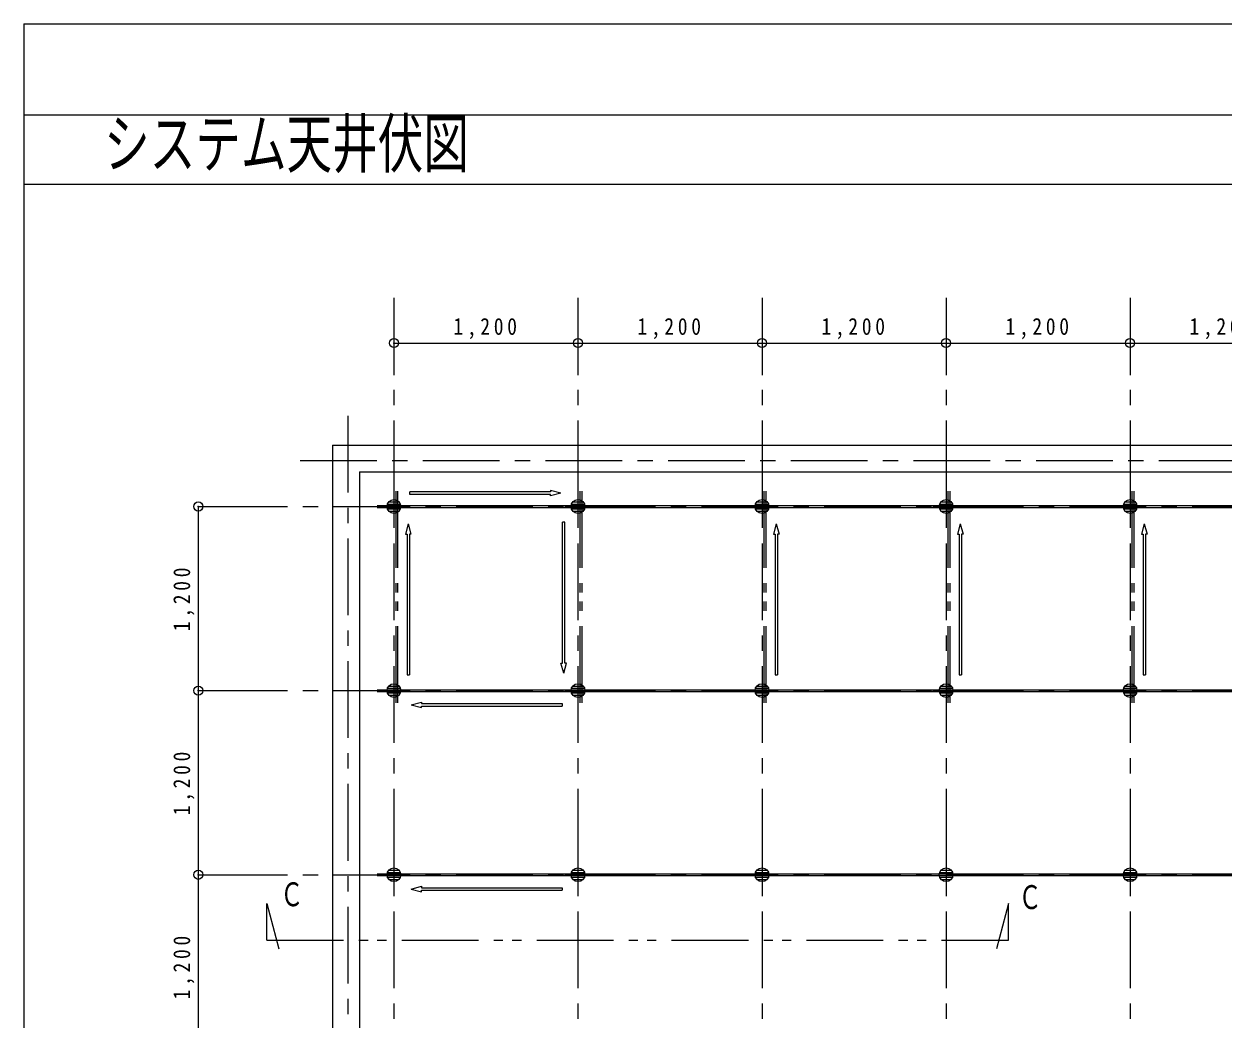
# Model space of a CAD drawing. Units: millimetres on the paper, enlarged 40 times, with parts at other scales. Extents: x -7707 to 7893, y -5335 to 5359.
# Drawn here: x -7707 to -4579, y 2765 to 5359 of the extents above; entities that cross this region are included whole.
import ezdxf
from ezdxf.enums import TextEntityAlignment as Align

# ---------------------------------------------------------------- set-up
doc = ezdxf.new("R2010")
doc.units = ezdxf.units.MM
doc.header["$LTSCALE"] = 40
doc.header["$PDMODE"] = 32
doc.header["$PDSIZE"] = 24
doc.linetypes.add('CHAIN1', pattern=[8, 5, -1, 1, -1])
doc.linetypes.add('DOUBLE_CHAIN1', pattern=[8.8, 5, -1, 0.6, -0.6, 0.6, -1])
for name, color, linetype, lineweight in [('A-0_中心線', 4, 'CHAIN1', 9), ('A-1_吊り材', 7, 'Continuous', 18), ('A-2_メイン・クロス', 3, 'Continuous', 18), ('A-4_ブレース・補強材', 4, 'DOUBLE_CHAIN1', 9), ('A-5_寸法', 4, 'Continuous', 9), ('A-6_文字', 7, 'Continuous', 18), ('A-9_躯体他', 4, 'Continuous', 9), ('F-2_メイン・クロス', 3, 'Continuous', 18), ('F-3_メインクロス', 7, 'Continuous', 18), ('F-6_文字', 7, 'Continuous', 18)]:
    doc.layers.add(name, color=color, linetype=linetype, lineweight=lineweight)
doc.styles.add('ＭＳ ゴシック', font='')
doc.styles.get('ＭＳ ゴシック').set_extended_font_data('MS Gothic')

msp = doc.modelspace()

# ---------------------------------------------------------------- linework, layer by layer
at = {"layer": 'A-0_中心線'}
for p, q in [((-6741.72, 4645.53), (-6741.72, -946.56)), ((-6261.72, 4645.53), (-6261.72, -946.56)), ((-5781.72, 4645.53), (-5781.72, -946.56)), ((-5301.72, 4645.53), (-5301.72, -946.56)), ((-4821.72, 4645.53), (-4821.72, -883.44)), ((-6861.72, 4338.12), (-6861.72, -1070.74)), ((-6986.61, 4221.56), (-306.13, 4221.56)), ((-7219.83, 4101.56), (-306.13, 4101.56)), ((-7219.83, 3621.56), (-306.13, 3621.56)), ((-7219.83, 3141.56), (-306.13, 3141.56))]:
    msp.add_line(p, q, dxfattribs=at)
at = {"layer": 'A-1_吊り材'}
for p, q in [((-6741.72, 4132.4), (-6741.72, 4069.57)), ((-6261.72, 4132.4), (-6261.72, 4069.57)), ((-5781.72, 4132.4), (-5781.72, 4069.57)), ((-5301.72, 4132.4), (-5301.72, 4069.57)), ((-4821.72, 4132.4), (-4821.72, 4069.57)), ((-6776.43, 4101.56), (-6704.45, 4101.56)), ((-6758.77, 4107.53), (-6724.75, 4107.53)), ((-6755.16, 4113.51), (-6728.36, 4113.51)), ((-6296.43, 4101.56), (-6224.45, 4101.56)), ((-6278.77, 4107.53), (-6244.75, 4107.53)), ((-6275.16, 4113.51), (-6248.36, 4113.51)), ((-5816.43, 4101.56), (-5744.45, 4101.56)), ((-5798.77, 4107.53), (-5764.75, 4107.53)), ((-5795.16, 4113.51), (-5768.36, 4113.51)), ((-5336.43, 4101.56), (-5264.45, 4101.56)), ((-5318.77, 4107.53), (-5284.75, 4107.53)), ((-5315.16, 4113.51), (-5288.36, 4113.51)), ((-4856.43, 4101.56), (-4784.45, 4101.56)), ((-4838.77, 4107.53), (-4804.75, 4107.53)), ((-4835.16, 4113.51), (-4808.36, 4113.51)), ((-6758.77, 4095.49), (-6724.75, 4095.49)), ((-6755.16, 4089.52), (-6728.62, 4089.52)), ((-6278.77, 4095.49), (-6244.75, 4095.49)), ((-6275.16, 4089.52), (-6248.62, 4089.52)), ((-5798.77, 4095.49), (-5764.75, 4095.49)), ((-5795.16, 4089.52), (-5768.62, 4089.52)), ((-5318.77, 4095.49), (-5284.75, 4095.49)), ((-5315.16, 4089.52), (-5288.62, 4089.52)), ((-4838.77, 4095.49), (-4804.75, 4095.49)), ((-4835.16, 4089.52), (-4808.62, 4089.52)), ((-6755.16, 3633.51), (-6728.36, 3633.51)), ((-6741.72, 3652.4), (-6741.72, 3589.57)), ((-6275.16, 3633.51), (-6248.36, 3633.51)), ((-6261.72, 3652.4), (-6261.72, 3589.57)), ((-5795.16, 3633.51), (-5768.36, 3633.51)), ((-5781.72, 3652.4), (-5781.72, 3589.57)), ((-5315.16, 3633.51), (-5288.36, 3633.51)), ((-5301.72, 3652.4), (-5301.72, 3589.57)), ((-4835.16, 3633.51), (-4808.36, 3633.51)), ((-4821.72, 3652.4), (-4821.72, 3589.57)), ((-6776.43, 3621.56), (-6704.45, 3621.56)), ((-6758.77, 3627.53), (-6724.75, 3627.53)), ((-6758.77, 3615.49), (-6724.75, 3615.49)), ((-6755.16, 3609.52), (-6728.62, 3609.52)), ((-6296.43, 3621.56), (-6224.45, 3621.56)), ((-6278.77, 3627.53), (-6244.75, 3627.53)), ((-6278.77, 3615.49), (-6244.75, 3615.49)), ((-6275.16, 3609.52), (-6248.62, 3609.52)), ((-5816.43, 3621.56), (-5744.45, 3621.56)), ((-5798.77, 3627.53), (-5764.75, 3627.53)), ((-5798.77, 3615.49), (-5764.75, 3615.49)), ((-5795.16, 3609.52), (-5768.62, 3609.52)), ((-5336.43, 3621.56), (-5264.45, 3621.56)), ((-5318.77, 3627.53), (-5284.75, 3627.53)), ((-5318.77, 3615.49), (-5284.75, 3615.49)), ((-5315.16, 3609.52), (-5288.62, 3609.52)), ((-4856.43, 3621.56), (-4784.45, 3621.56)), ((-4838.77, 3627.53), (-4804.75, 3627.53)), ((-4838.77, 3615.49), (-4804.75, 3615.49)), ((-4835.16, 3609.52), (-4808.62, 3609.52)), ((-6741.72, 3172.4), (-6741.72, 3109.57)), ((-6261.72, 3172.4), (-6261.72, 3109.57)), ((-5781.72, 3172.4), (-5781.72, 3109.57)), ((-5301.72, 3172.4), (-5301.72, 3109.57)), ((-4821.72, 3172.4), (-4821.72, 3109.57)), ((-6776.43, 3141.56), (-6704.45, 3141.56)), ((-6758.77, 3147.53), (-6724.75, 3147.53)), ((-6758.77, 3135.49), (-6724.75, 3135.49)), ((-6755.16, 3153.51), (-6728.36, 3153.51)), ((-6755.16, 3129.52), (-6728.62, 3129.52)), ((-6296.43, 3141.56), (-6224.45, 3141.56)), ((-6278.77, 3147.53), (-6244.75, 3147.53)), ((-6278.77, 3135.49), (-6244.75, 3135.49)), ((-6275.16, 3153.51), (-6248.36, 3153.51)), ((-6275.16, 3129.52), (-6248.62, 3129.52)), ((-5798.77, 3147.53), (-5764.75, 3147.53)), ((-5798.77, 3135.49), (-5764.75, 3135.49)), ((-5795.16, 3153.51), (-5768.36, 3153.51)), ((-5795.16, 3129.52), (-5768.62, 3129.52)), ((-5318.77, 3147.53), (-5284.75, 3147.53)), ((-5318.77, 3135.49), (-5284.75, 3135.49)), ((-5315.16, 3153.51), (-5288.36, 3153.51)), ((-5315.16, 3129.52), (-5288.62, 3129.52)), ((-4838.77, 3147.53), (-4804.75, 3147.53)), ((-4838.77, 3135.49), (-4804.75, 3135.49)), ((-4835.16, 3153.51), (-4808.36, 3153.51)), ((-4835.16, 3129.52), (-4808.62, 3129.52))]:
    msp.add_line(p, q, dxfattribs=at)
for centre in [(-6741.72, 4101.56), (-6261.72, 4101.56), (-5781.72, 4101.56), (-5301.72, 4101.56), (-4821.72, 4101.56), (-6741.72, 3621.56), (-6261.72, 3621.56), (-5781.72, 3621.56), (-5301.72, 3621.56), (-4821.72, 3621.56), (-6741.72, 3141.56), (-6261.72, 3141.56), (-5781.72, 3141.56), (-5301.72, 3141.56), (-4821.72, 3141.56)]:
    msp.add_circle(centre, 18, dxfattribs=at)
at = {"layer": 'A-2_メイン・クロス'}
for p, q in [((-6785.41, 4103.96), (-306.13, 4103.96)), ((-6785.41, 4099.16), (-306.13, 4099.16)), ((-6785.41, 3623.96), (-306.13, 3623.96)), ((-6785.41, 3619.16), (-306.13, 3619.16)), ((-6785.41, 3143.96), (-306.13, 3143.96)), ((-6785.41, 3139.16), (-306.13, 3139.16))]:
    msp.add_line(p, q, dxfattribs=at)
at = {"layer": 'A-4_ブレース・補強材'}
for p, q in [((-6736.92, 4141.62), (-6736.92, 3583.83)), ((-6732.12, 4141.62), (-6732.12, 3583.83)), ((-6256.92, 4141.62), (-6256.92, 3583.83)), ((-6252.12, 4141.62), (-6252.12, 3583.83)), ((-5776.92, 4141.62), (-5776.92, 3583.83)), ((-5772.12, 4141.62), (-5772.12, 3583.83)), ((-5296.92, 4141.62), (-5296.92, 3583.83)), ((-5292.12, 4141.62), (-5292.12, 3583.83)), ((-4816.92, 4141.62), (-4816.92, 3583.83)), ((-4812.12, 4141.62), (-4812.12, 3583.83))]:
    msp.add_line(p, q, dxfattribs=at)
at = {"layer": 'A-5_寸法'}
for p, q in [((-6741.72, 4527.77), (-6261.72, 4527.77)), ((-6741.72, 4527.77), (-6741.72, 4444.3)), ((-6261.72, 4527.77), (-6261.72, 4444.3)), ((-6261.72, 4527.77), (-5781.72, 4527.77)), ((-5781.72, 4527.77), (-5781.72, 4444.3)), ((-5781.72, 4527.77), (-5301.72, 4527.77)), ((-5301.72, 4527.77), (-5301.72, 4444.3)), ((-5301.72, 4527.77), (-4821.72, 4527.77)), ((-4821.72, 4527.77), (-4821.72, 4444.3)), ((-4821.72, 4527.77), (-4341.72, 4527.77)), ((-7252.11, 4101.56), (-7252.11, 3621.56)), ((-7252.11, 4101.56), (-7096.31, 4101.56)), ((-7252.11, 3621.56), (-7096.31, 3621.56)), ((-7252.11, 3621.56), (-7252.11, 3141.56)), ((-7252.11, 3141.56), (-7096.31, 3141.56)), ((-7252.11, 3141.56), (-7252.11, 2661.56))]:
    msp.add_line(p, q, dxfattribs=at)
at = {"layer": 'A-5_寸法', "color": 7}
for p in [(-6741.72, 4527.77), (-6261.72, 4527.77), (-5781.72, 4527.77), (-5301.72, 4527.77), (-4821.72, 4527.77), (-7252.11, 4101.56), (-7252.11, 3621.56), (-7252.11, 3141.56)]:
    msp.add_point(p, dxfattribs=at)
at = {"layer": 'A-6_文字'}
for p, q in [((-6700.44, 4133.16), (-6700.44, 4139.62)), ((-6295.72, 4060.29), (-6302.18, 4060.29)), ((-6707.72, 3662.83), (-6701.25, 3662.83)), ((-5747.72, 3662.83), (-5741.25, 3662.83)), ((-5267.72, 3662.83), (-5261.25, 3662.83)), ((-4787.72, 3662.83), (-4781.25, 3662.83)), ((-6302.99, 3587.56), (-6302.99, 3581.09)), ((-6302.99, 3107.56), (-6302.99, 3101.09))]:
    msp.add_line(p, q, dxfattribs=at)
at = {"layer": 'A-6_文字', "linetype": 'DOUBLE_CHAIN1'}
msp.add_line((-7073.39, 2971.35), (-5138.48, 2971.35), dxfattribs=at)
at = {"layer": 'A-6_文字'}
for points in [[(-6306.81, 4136.39), (-6333.49, 4143.54), (-6333.49, 4139.62), (-6700.44, 4139.62)], [(-6306.81, 4136.39), (-6333.49, 4129.24), (-6333.49, 4133.16), (-6700.44, 4133.16)], [(-6704.48, 4056.47), (-6711.63, 4029.78), (-6707.72, 4029.78), (-6707.72, 3662.83)], [(-6704.48, 4056.47), (-6697.33, 4029.78), (-6701.25, 4029.78), (-6701.25, 3662.83)], [(-6298.95, 3666.65), (-6306.1, 3693.34), (-6302.18, 3693.34), (-6302.18, 4060.29)], [(-6298.95, 3666.65), (-6291.8, 3693.34), (-6295.72, 3693.34), (-6295.72, 4060.29)], [(-5744.48, 4056.47), (-5751.63, 4029.78), (-5747.72, 4029.78), (-5747.72, 3662.83)], [(-5744.48, 4056.47), (-5737.33, 4029.78), (-5741.25, 4029.78), (-5741.25, 3662.83)], [(-5264.48, 4056.47), (-5271.63, 4029.78), (-5267.72, 4029.78), (-5267.72, 3662.83)], [(-5264.48, 4056.47), (-5257.33, 4029.78), (-5261.25, 4029.78), (-5261.25, 3662.83)], [(-4784.48, 4056.47), (-4791.63, 4029.78), (-4787.72, 4029.78), (-4787.72, 3662.83)], [(-4784.48, 4056.47), (-4777.33, 4029.78), (-4781.25, 4029.78), (-4781.25, 3662.83)], [(-6696.62, 3584.33), (-6669.94, 3591.48), (-6669.94, 3587.56), (-6302.99, 3587.56)], [(-6696.62, 3584.33), (-6669.94, 3577.17), (-6669.94, 3581.09), (-6302.99, 3581.09)], [(-6696.62, 3104.33), (-6669.94, 3111.48), (-6669.94, 3107.56), (-6302.99, 3107.56)], [(-6696.62, 3104.33), (-6669.94, 3097.17), (-6669.94, 3101.09), (-6302.99, 3101.09)], [(-7073.39, 2971.35), (-7073.39, 3066.9), (-7041.66, 2948.5)], [(-5138.48, 2971.35), (-5138.48, 3066.9), (-5170.2, 2948.5)]]:
    msp.add_lwpolyline(points, dxfattribs=at)
at = {"layer": 'A-9_躯体他'}
for p, q in [((-6901.72, 4261.56), (-6901.72, -946.56)), ((-6901.72, 4261.56), (-306.13, 4261.56)), ((-6831.72, 4191.56), (-6831.72, -946.56)), ((-6831.72, 4191.56), (-306.13, 4191.56))]:
    msp.add_line(p, q, dxfattribs=at)
at = {"layer": 'F-2_メイン・クロス'}
for p, q in [((-7706.82, 5122.85), (7893.18, 5122.85)), ((7893.18, 4941.26), (-7706.82, 4941.26))]:
    msp.add_line(p, q, dxfattribs=at)
at = {"layer": 'F-3_メインクロス', "color": 3}
for q in [(7893.18, 5359.48), (-7706.82, -5240.52)]:
    msp.add_line((-7706.82, 5359.48), q, dxfattribs=at)

# ---------------------------------------------------------------- texts
at = {"layer": 'A-5_寸法', "color": 7, "char_height": 43.99, "attachment_point": 7, "style": 'ＭＳ ゴシック'}
for insert in [(-6586.72, 4537.77), (-6106.72, 4537.77), (-5626.72, 4537.77), (-5146.72, 4537.77), (-4666.72, 4537.77)]:
    msp.add_mtext('\\T1.38;\\W0.85;1,200', dxfattribs=dict(at, insert=insert))
at = {"layer": 'A-5_寸法', "color": 7, "char_height": 43.99, "attachment_point": 7, "rotation": 90, "style": 'ＭＳ ゴシック'}
for insert in [(-7262.11, 3776.56), (-7262.11, 3296.56), (-7262.11, 2816.56)]:
    msp.add_mtext('\\T1.38;\\W0.85;1,200', dxfattribs=dict(at, insert=insert))
at = {"layer": 'A-6_文字', "style": 'ＭＳ ゴシック', "width": 0.7}
for p in [(-7037.95, 3040.7), (-5112.16, 3033.35)]:
    msp.add_text('Ｃ', height=62.32, dxfattribs=at).set_placement(p, align=Align.BOTTOM_LEFT)
at = {"layer": 'F-6_文字', "style": 'ＭＳ ゴシック', "width": 0.7}
msp.add_text('システム天井伏図', height=124.6, dxfattribs=at).set_placement((-7497.83, 4948.14), align=Align.BOTTOM_LEFT)

doc.saveas('drawing.dxf')
